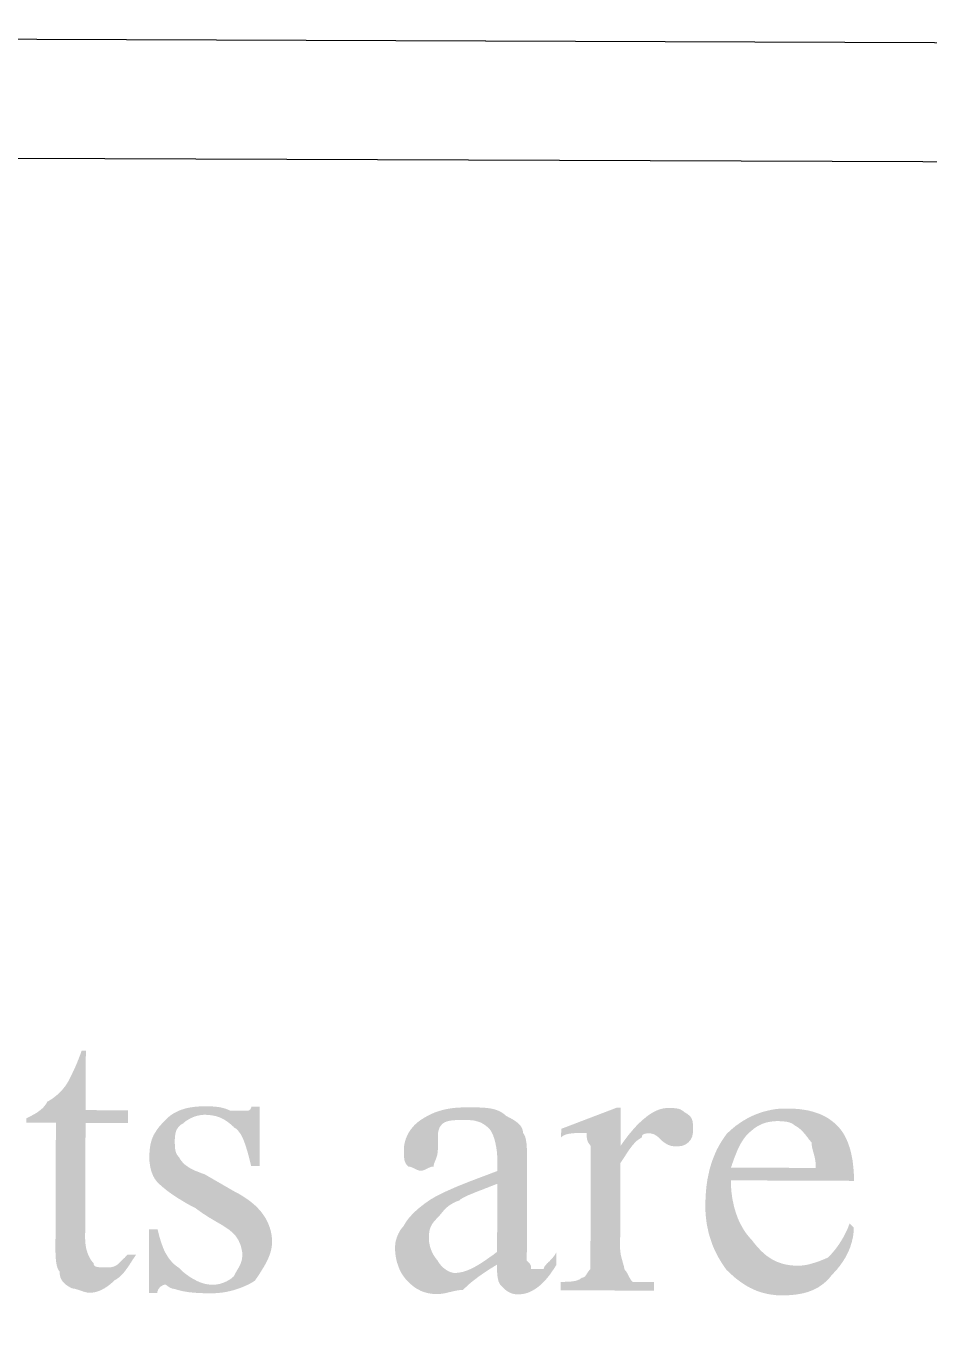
# Model space of a CAD drawing. Header units: millimetres. Extents: x -125 to 146, y -26 to 163.
# Drawn here: x 126.95 to 135.97, y 64.1 to 77.02 of the extents above; entities that cross this region are included whole.
import ezdxf
from ezdxf.xclip import XClip

# ---------------------------------------------------------------- set-up
doc = ezdxf.new("R2010")
doc.units = ezdxf.units.MM
doc.header["$MEASUREMENT"] = 0
doc.header["$XCLIPFRAME"] = 0
doc.layers.get('0').update_dxf_attribs({"color": 255, "linetype": 'CONTINUOUS'})

# ---------------------------------------------------------------- blocks, each defined once
blk = doc.blocks.new('MF12257_10')
at = {"color": 7, "linetype": 'Continuous', "lineweight": 25, "true_color": 0x000007}
blk.add_lwpolyline([(114.393, 53.755), (114.393, -5.961), (68.173, -5.961), (68.173, 53.755)], close=True, dxfattribs=at)
blk = doc.blocks.new('MF12274_11')
at = {"color": 7, "linetype": 'Continuous', "lineweight": 25, "true_color": 0x000007}
blk.add_lwpolyline([(113.205, 52.612), (113.205, -4.776), (69.318, -4.776), (69.318, 52.612)], close=True, dxfattribs=at)

msp = doc.modelspace()

# ---------------------------------------------------------------- hatches: boundary and pattern name
at = {"true_color": 0x000007}
for points in [[(127.55, 66.794), (127.548, 66.201), (127.971, 66.199), (127.971, 66.072), (127.547, 66.074), (127.543, 64.928), (127.543, 64.913), (127.544, 64.897), (127.545, 64.883), (127.546, 64.868), (127.548, 64.854), (127.55, 64.841), (127.552, 64.828), (127.555, 64.815), (127.558, 64.803), (127.562, 64.792), (127.565, 64.78), (127.569, 64.769), (127.573, 64.759), (127.577, 64.749), (127.582, 64.74), (127.586, 64.731), (127.591, 64.722), (127.596, 64.714), (127.601, 64.706), (127.606, 64.699), (127.611, 64.692), (127.616, 64.686), (127.622, 64.68), (127.627, 64.674), (127.627, 64.669), (127.628, 64.664), (127.629, 64.66), (127.63, 64.656), (127.632, 64.653), (127.635, 64.649), (127.637, 64.647), (127.641, 64.644), (127.645, 64.642), (127.649, 64.64), (127.653, 64.638), (127.658, 64.637), (127.664, 64.636), (127.67, 64.635), (127.676, 64.634), (127.683, 64.633), (127.69, 64.632), (127.698, 64.632), (127.706, 64.632), (127.715, 64.632), (127.724, 64.631), (127.733, 64.631), (127.743, 64.631), (127.754, 64.631), (127.759, 64.631), (127.764, 64.631), (127.77, 64.631), (127.775, 64.631), (127.78, 64.631), (127.785, 64.632), (127.791, 64.632), (127.796, 64.633), (127.801, 64.633), (127.807, 64.634), (127.812, 64.635), (127.817, 64.636), (127.822, 64.638), (127.828, 64.639), (127.833, 64.641), (127.838, 64.643), (127.844, 64.646), (127.849, 64.649), (127.854, 64.652), (127.86, 64.655), (127.865, 64.659), (127.87, 64.663), (127.875, 64.668), (127.881, 64.673), (127.881, 64.673), (127.882, 64.674), (127.883, 64.675), (127.884, 64.676), (127.886, 64.678), (127.888, 64.68), (127.891, 64.683), (127.893, 64.686), (127.896, 64.689), (127.9, 64.692), (127.903, 64.696), (127.907, 64.699), (127.911, 64.703), (127.916, 64.708), (127.92, 64.712), (127.925, 64.717), (127.93, 64.722), (127.935, 64.726), (127.94, 64.731), (127.945, 64.737), (127.95, 64.742), (127.955, 64.747), (127.96, 64.752), (127.966, 64.757), (128.05, 64.757), (128.04, 64.741), (128.03, 64.726), (128.02, 64.712), (128.011, 64.697), (128.002, 64.683), (127.993, 64.67), (127.985, 64.657), (127.976, 64.644), (127.968, 64.632), (127.96, 64.621), (127.952, 64.61), (127.944, 64.599), (127.936, 64.588), (127.928, 64.579), (127.92, 64.569), (127.912, 64.56), (127.903, 64.551), (127.895, 64.543), (127.886, 64.536), (127.877, 64.528), (127.868, 64.522), (127.858, 64.515), (127.848, 64.509), (127.838, 64.504), (127.827, 64.494), (127.817, 64.484), (127.806, 64.474), (127.795, 64.465), (127.785, 64.457), (127.774, 64.449), (127.764, 64.441), (127.753, 64.434), (127.742, 64.427), (127.732, 64.42), (127.721, 64.415), (127.71, 64.409), (127.7, 64.404), (127.689, 64.399), (127.679, 64.395), (127.668, 64.392), (127.657, 64.388), (127.647, 64.386), (127.636, 64.383), (127.626, 64.381), (127.615, 64.38), (127.605, 64.379), (127.594, 64.378), (127.583, 64.378), (127.578, 64.378), (127.572, 64.379), (127.566, 64.38), (127.559, 64.381), (127.552, 64.383), (127.545, 64.385), (127.538, 64.387), (127.53, 64.389), (127.522, 64.391), (127.515, 64.394), (127.507, 64.397), (127.499, 64.399), (127.491, 64.402), (127.483, 64.405), (127.475, 64.407), (127.467, 64.41), (127.46, 64.412), (127.453, 64.414), (127.445, 64.416), (127.438, 64.418), (127.432, 64.419), (127.426, 64.42), (127.42, 64.421), (127.414, 64.421), (127.404, 64.426), (127.394, 64.431), (127.384, 64.437), (127.375, 64.442), (127.367, 64.448), (127.359, 64.453), (127.351, 64.459), (127.344, 64.465), (127.337, 64.471), (127.331, 64.477), (127.325, 64.483), (127.319, 64.49), (127.314, 64.497), (127.31, 64.504), (127.305, 64.511), (127.302, 64.518), (127.298, 64.526), (127.296, 64.534), (127.293, 64.543), (127.291, 64.552), (127.29, 64.561), (127.289, 64.57), (127.288, 64.58), (127.288, 64.591), (127.283, 64.596), (127.278, 64.603), (127.274, 64.61), (127.27, 64.618), (127.267, 64.627), (127.264, 64.637), (127.261, 64.647), (127.258, 64.658), (127.256, 64.67), (127.254, 64.682), (127.253, 64.694), (127.251, 64.707), (127.25, 64.721), (127.249, 64.734), (127.248, 64.749), (127.248, 64.763), (127.247, 64.778), (127.247, 64.793), (127.247, 64.808), (127.247, 64.824), (127.246, 64.84), (127.246, 64.855), (127.247, 64.871), (127.247, 64.887), (127.251, 66.075), (126.955, 66.076), (126.955, 66.118), (126.965, 66.124), (126.976, 66.129), (126.987, 66.134), (126.997, 66.14), (127.007, 66.145), (127.018, 66.151), (127.028, 66.156), (127.038, 66.162), (127.048, 66.168), (127.058, 66.174), (127.067, 66.18), (127.077, 66.187), (127.086, 66.194), (127.095, 66.2), (127.104, 66.208), (127.112, 66.215), (127.12, 66.223), (127.128, 66.231), (127.135, 66.239), (127.142, 66.248), (127.149, 66.257), (127.156, 66.267), (127.162, 66.277), (127.167, 66.287), (127.178, 66.292), (127.188, 66.298), (127.199, 66.305), (127.209, 66.311), (127.22, 66.318), (127.23, 66.326), (127.24, 66.334), (127.25, 66.342), (127.26, 66.35), (127.27, 66.359), (127.28, 66.367), (127.289, 66.377), (127.298, 66.386), (127.307, 66.395), (127.316, 66.405), (127.324, 66.415), (127.332, 66.425), (127.34, 66.435), (127.348, 66.445), (127.355, 66.456), (127.362, 66.466), (127.368, 66.477), (127.374, 66.487), (127.38, 66.498), (127.385, 66.508), (127.39, 66.519), (127.396, 66.53), (127.401, 66.54), (127.406, 66.551), (127.412, 66.562), (127.417, 66.573), (127.422, 66.584), (127.428, 66.595), (127.433, 66.607), (127.438, 66.618), (127.444, 66.63), (127.449, 66.642), (127.454, 66.654), (127.46, 66.667), (127.465, 66.679), (127.47, 66.693), (127.476, 66.706), (127.481, 66.72), (127.486, 66.734), (127.492, 66.748), (127.497, 66.763), (127.502, 66.778), (127.508, 66.794)], [(129.286, 66.237), (129.284, 65.644), (129.199, 65.644), (129.194, 65.666), (129.189, 65.687), (129.184, 65.708), (129.178, 65.729), (129.173, 65.749), (129.167, 65.77), (129.162, 65.79), (129.156, 65.809), (129.15, 65.828), (129.144, 65.847), (129.138, 65.865), (129.131, 65.883), (129.125, 65.9), (129.118, 65.916), (129.111, 65.931), (129.103, 65.946), (129.096, 65.96), (129.087, 65.972), (129.079, 65.984), (129.07, 65.995), (129.061, 66.004), (129.052, 66.013), (129.042, 66.02), (129.031, 66.026), (129.021, 66.037), (129.01, 66.046), (129, 66.056), (128.989, 66.065), (128.978, 66.074), (128.967, 66.082), (128.957, 66.09), (128.945, 66.097), (128.934, 66.104), (128.923, 66.11), (128.911, 66.116), (128.9, 66.122), (128.888, 66.127), (128.875, 66.132), (128.863, 66.136), (128.85, 66.14), (128.837, 66.143), (128.824, 66.146), (128.81, 66.148), (128.796, 66.15), (128.781, 66.152), (128.766, 66.153), (128.751, 66.154), (128.736, 66.154), (128.725, 66.154), (128.714, 66.153), (128.704, 66.152), (128.693, 66.151), (128.683, 66.149), (128.673, 66.147), (128.663, 66.145), (128.652, 66.142), (128.643, 66.139), (128.633, 66.136), (128.623, 66.132), (128.614, 66.128), (128.605, 66.124), (128.596, 66.12), (128.587, 66.115), (128.579, 66.111), (128.571, 66.106), (128.563, 66.101), (128.555, 66.096), (128.548, 66.091), (128.541, 66.086), (128.535, 66.081), (128.529, 66.076), (128.524, 66.07), (128.513, 66.065), (128.504, 66.059), (128.496, 66.053), (128.488, 66.046), (128.481, 66.039), (128.475, 66.032), (128.469, 66.025), (128.464, 66.017), (128.459, 66.01), (128.455, 66.002), (128.452, 65.994), (128.449, 65.986), (128.447, 65.978), (128.445, 65.97), (128.443, 65.962), (128.442, 65.955), (128.441, 65.947), (128.44, 65.94), (128.439, 65.933), (128.439, 65.926), (128.439, 65.919), (128.438, 65.913), (128.438, 65.907), (128.438, 65.901), (128.438, 65.891), (128.438, 65.881), (128.438, 65.871), (128.438, 65.862), (128.439, 65.854), (128.439, 65.845), (128.439, 65.837), (128.44, 65.829), (128.44, 65.822), (128.441, 65.814), (128.442, 65.807), (128.443, 65.801), (128.445, 65.794), (128.446, 65.788), (128.448, 65.782), (128.45, 65.776), (128.453, 65.77), (128.456, 65.764), (128.459, 65.759), (128.462, 65.753), (128.466, 65.748), (128.47, 65.742), (128.475, 65.737), (128.48, 65.732), (128.485, 65.721), (128.491, 65.711), (128.498, 65.702), (128.505, 65.693), (128.512, 65.684), (128.52, 65.675), (128.528, 65.667), (128.536, 65.659), (128.545, 65.652), (128.555, 65.645), (128.565, 65.638), (128.575, 65.631), (128.586, 65.624), (128.597, 65.618), (128.609, 65.612), (128.621, 65.606), (128.633, 65.6), (128.646, 65.594), (128.66, 65.589), (128.674, 65.583), (128.688, 65.578), (128.703, 65.572), (128.718, 65.567), (128.733, 65.562), (129.029, 65.391), (129.06, 65.375), (129.09, 65.358), (129.118, 65.341), (129.145, 65.323), (129.171, 65.305), (129.195, 65.287), (129.218, 65.268), (129.24, 65.249), (129.261, 65.229), (129.28, 65.208), (129.298, 65.188), (129.314, 65.166), (129.329, 65.145), (129.343, 65.123), (129.355, 65.1), (129.367, 65.077), (129.376, 65.054), (129.385, 65.03), (129.392, 65.006), (129.398, 64.982), (129.403, 64.957), (129.406, 64.931), (129.408, 64.905), (129.408, 64.879), (129.408, 64.863), (129.406, 64.847), (129.404, 64.831), (129.401, 64.816), (129.398, 64.8), (129.393, 64.784), (129.388, 64.768), (129.383, 64.752), (129.376, 64.736), (129.37, 64.72), (129.362, 64.705), (129.355, 64.689), (129.346, 64.673), (129.338, 64.657), (129.329, 64.641), (129.319, 64.625), (129.31, 64.61), (129.3, 64.594), (129.29, 64.578), (129.28, 64.562), (129.269, 64.546), (129.259, 64.53), (129.248, 64.515), (129.237, 64.499), (129.221, 64.488), (129.205, 64.479), (129.188, 64.469), (129.171, 64.46), (129.153, 64.452), (129.135, 64.444), (129.117, 64.436), (129.099, 64.429), (129.081, 64.422), (129.062, 64.416), (129.044, 64.41), (129.025, 64.404), (129.007, 64.399), (128.988, 64.395), (128.97, 64.391), (128.952, 64.387), (128.934, 64.384), (128.916, 64.381), (128.898, 64.378), (128.88, 64.377), (128.863, 64.375), (128.846, 64.374), (128.83, 64.373), (128.814, 64.373), (128.798, 64.373), (128.782, 64.373), (128.766, 64.374), (128.75, 64.374), (128.734, 64.374), (128.718, 64.374), (128.703, 64.375), (128.687, 64.375), (128.671, 64.376), (128.655, 64.377), (128.639, 64.378), (128.623, 64.379), (128.607, 64.381), (128.591, 64.382), (128.576, 64.384), (128.56, 64.387), (128.544, 64.389), (128.528, 64.392), (128.512, 64.395), (128.496, 64.399), (128.48, 64.403), (128.465, 64.407), (128.449, 64.412), (128.433, 64.417), (128.428, 64.417), (128.422, 64.418), (128.417, 64.419), (128.412, 64.42), (128.407, 64.422), (128.402, 64.424), (128.397, 64.426), (128.392, 64.428), (128.387, 64.431), (128.383, 64.433), (128.379, 64.436), (128.375, 64.438), (128.371, 64.441), (128.367, 64.444), (128.364, 64.446), (128.361, 64.449), (128.358, 64.451), (128.356, 64.453), (128.353, 64.455), (128.352, 64.457), (128.35, 64.458), (128.349, 64.459), (128.349, 64.459), (128.348, 64.46), (128.343, 64.459), (128.338, 64.459), (128.333, 64.458), (128.327, 64.456), (128.322, 64.455), (128.317, 64.452), (128.312, 64.45), (128.308, 64.447), (128.303, 64.444), (128.298, 64.441), (128.294, 64.437), (128.29, 64.433), (128.286, 64.429), (128.283, 64.425), (128.279, 64.421), (128.276, 64.416), (128.273, 64.411), (128.271, 64.406), (128.269, 64.401), (128.267, 64.396), (128.265, 64.391), (128.264, 64.386), (128.264, 64.381), (128.263, 64.375), (128.179, 64.376), (128.181, 65.011), (128.266, 65.01), (128.271, 64.989), (128.276, 64.969), (128.281, 64.949), (128.287, 64.929), (128.293, 64.91), (128.298, 64.891), (128.304, 64.873), (128.311, 64.855), (128.317, 64.837), (128.324, 64.82), (128.331, 64.804), (128.339, 64.788), (128.347, 64.772), (128.356, 64.757), (128.365, 64.742), (128.374, 64.728), (128.385, 64.714), (128.396, 64.7), (128.407, 64.687), (128.419, 64.675), (128.432, 64.662), (128.446, 64.651), (128.461, 64.639), (128.476, 64.629), (128.487, 64.618), (128.498, 64.607), (128.509, 64.597), (128.521, 64.586), (128.534, 64.576), (128.546, 64.566), (128.56, 64.556), (128.573, 64.547), (128.586, 64.537), (128.6, 64.528), (128.615, 64.52), (128.629, 64.512), (128.644, 64.504), (128.658, 64.496), (128.673, 64.49), (128.689, 64.483), (128.704, 64.478), (128.719, 64.473), (128.735, 64.468), (128.751, 64.465), (128.766, 64.462), (128.782, 64.46), (128.798, 64.458), (128.814, 64.458), (128.825, 64.458), (128.835, 64.459), (128.846, 64.46), (128.856, 64.461), (128.867, 64.463), (128.877, 64.465), (128.887, 64.467), (128.897, 64.47), (128.907, 64.473), (128.917, 64.477), (128.926, 64.48), (128.936, 64.484), (128.945, 64.488), (128.954, 64.492), (128.963, 64.497), (128.971, 64.501), (128.979, 64.506), (128.987, 64.511), (128.994, 64.516), (129.001, 64.521), (129.008, 64.526), (129.014, 64.531), (129.02, 64.537), (129.026, 64.542), (129.031, 64.552), (129.037, 64.562), (129.042, 64.572), (129.047, 64.581), (129.052, 64.59), (129.057, 64.599), (129.062, 64.607), (129.067, 64.615), (129.072, 64.624), (129.076, 64.632), (129.08, 64.64), (129.085, 64.647), (129.088, 64.655), (129.092, 64.663), (129.095, 64.671), (129.099, 64.68), (129.101, 64.688), (129.104, 64.696), (129.106, 64.705), (129.108, 64.714), (129.109, 64.723), (129.11, 64.733), (129.111, 64.743), (129.111, 64.753), (129.111, 64.764), (129.111, 64.774), (129.11, 64.785), (129.108, 64.795), (129.106, 64.806), (129.104, 64.816), (129.102, 64.826), (129.099, 64.836), (129.096, 64.846), (129.093, 64.856), (129.089, 64.866), (129.085, 64.875), (129.081, 64.884), (129.077, 64.893), (129.073, 64.902), (129.068, 64.91), (129.063, 64.918), (129.058, 64.926), (129.053, 64.933), (129.048, 64.941), (129.043, 64.947), (129.038, 64.954), (129.033, 64.96), (129.028, 64.965), (129.017, 64.976), (129.006, 64.986), (128.994, 64.995), (128.982, 65.005), (128.969, 65.014), (128.956, 65.023), (128.943, 65.032), (128.929, 65.041), (128.915, 65.05), (128.9, 65.059), (128.885, 65.068), (128.869, 65.077), (128.853, 65.086), (128.837, 65.096), (128.82, 65.106), (128.802, 65.117), (128.784, 65.127), (128.766, 65.139), (128.748, 65.151), (128.728, 65.163), (128.709, 65.176), (128.689, 65.19), (128.668, 65.205), (128.647, 65.221), (128.627, 65.232), (128.606, 65.242), (128.586, 65.253), (128.566, 65.264), (128.547, 65.275), (128.529, 65.286), (128.51, 65.297), (128.493, 65.308), (128.475, 65.318), (128.458, 65.329), (128.442, 65.34), (128.426, 65.351), (128.41, 65.361), (128.395, 65.372), (128.38, 65.383), (128.366, 65.393), (128.352, 65.404), (128.339, 65.415), (128.326, 65.425), (128.313, 65.436), (128.301, 65.447), (128.289, 65.457), (128.278, 65.468), (128.267, 65.479), (128.262, 65.484), (128.257, 65.49), (128.252, 65.497), (128.247, 65.503), (128.241, 65.511), (128.236, 65.518), (128.232, 65.527), (128.227, 65.535), (128.222, 65.544), (128.218, 65.554), (128.214, 65.564), (128.21, 65.574), (128.206, 65.585), (128.202, 65.596), (128.199, 65.608), (128.196, 65.62), (128.193, 65.633), (128.191, 65.646), (128.189, 65.659), (128.187, 65.673), (128.185, 65.687), (128.184, 65.702), (128.184, 65.717), (128.184, 65.733), (128.184, 65.754), (128.185, 65.774), (128.186, 65.793), (128.188, 65.811), (128.19, 65.829), (128.193, 65.846), (128.196, 65.863), (128.2, 65.879), (128.204, 65.894), (128.209, 65.91), (128.215, 65.925), (128.221, 65.939), (128.228, 65.954), (128.236, 65.968), (128.245, 65.982), (128.254, 65.996), (128.263, 66.01), (128.274, 66.024), (128.285, 66.039), (128.298, 66.053), (128.311, 66.068), (128.324, 66.082), (128.339, 66.098), (128.354, 66.113), (128.365, 66.124), (128.377, 66.133), (128.388, 66.143), (128.4, 66.152), (128.413, 66.16), (128.426, 66.169), (128.44, 66.176), (128.453, 66.183), (128.468, 66.19), (128.483, 66.197), (128.498, 66.203), (128.514, 66.208), (128.53, 66.213), (128.546, 66.218), (128.563, 66.222), (128.581, 66.225), (128.598, 66.229), (128.617, 66.231), (128.636, 66.234), (128.655, 66.236), (128.674, 66.237), (128.694, 66.238), (128.715, 66.239), (128.736, 66.239), (128.746, 66.239), (128.757, 66.239), (128.768, 66.239), (128.778, 66.239), (128.789, 66.238), (128.799, 66.238), (128.81, 66.238), (128.821, 66.237), (128.831, 66.236), (128.842, 66.235), (128.852, 66.234), (128.863, 66.233), (128.873, 66.232), (128.884, 66.23), (128.895, 66.228), (128.905, 66.226), (128.916, 66.223), (128.926, 66.22), (128.937, 66.217), (128.947, 66.214), (128.958, 66.21), (128.969, 66.205), (128.979, 66.201), (128.99, 66.196), (129, 66.196), (129.01, 66.196), (129.02, 66.196), (129.029, 66.195), (129.037, 66.195), (129.045, 66.195), (129.053, 66.195), (129.06, 66.195), (129.067, 66.195), (129.074, 66.195), (129.079, 66.195), (129.085, 66.195), (129.09, 66.195), (129.095, 66.195), (129.099, 66.195), (129.103, 66.195), (129.106, 66.195), (129.109, 66.195), (129.111, 66.195), (129.113, 66.195), (129.115, 66.195), (129.116, 66.195), (129.117, 66.195), (129.117, 66.195), (129.122, 66.195), (129.126, 66.195), (129.131, 66.195), (129.135, 66.195), (129.138, 66.195), (129.141, 66.195), (129.144, 66.195), (129.147, 66.195), (129.149, 66.195), (129.151, 66.195), (129.152, 66.195), (129.154, 66.195), (129.155, 66.195), (129.156, 66.195), (129.157, 66.195), (129.158, 66.195), (129.158, 66.195), (129.158, 66.195), (129.159, 66.195), (129.159, 66.195), (129.159, 66.195), (129.159, 66.195), (129.159, 66.195), (129.159, 66.195), (129.164, 66.195), (129.169, 66.196), (129.173, 66.197), (129.177, 66.198), (129.18, 66.2), (129.184, 66.202), (129.186, 66.204), (129.189, 66.206), (129.191, 66.208), (129.193, 66.211), (129.195, 66.213), (129.196, 66.216), (129.197, 66.219), (129.198, 66.221), (129.199, 66.224), (129.2, 66.226), (129.2, 66.228), (129.201, 66.231), (129.201, 66.232), (129.201, 66.234), (129.201, 66.235), (129.202, 66.236), (129.202, 66.237), (129.202, 66.237)], [(132.887, 66.224), (132.886, 65.843), (132.907, 65.874), (132.928, 65.903), (132.95, 65.932), (132.971, 65.959), (132.992, 65.984), (133.013, 66.009), (133.034, 66.032), (133.054, 66.054), (133.075, 66.074), (133.095, 66.093), (133.116, 66.111), (133.136, 66.127), (133.155, 66.143), (133.175, 66.156), (133.194, 66.169), (133.213, 66.18), (133.232, 66.19), (133.25, 66.198), (133.268, 66.206), (133.286, 66.211), (133.303, 66.216), (133.32, 66.219), (133.337, 66.221), (133.353, 66.222), (133.364, 66.222), (133.374, 66.222), (133.384, 66.222), (133.393, 66.221), (133.402, 66.221), (133.411, 66.221), (133.419, 66.221), (133.427, 66.22), (133.434, 66.219), (133.442, 66.218), (133.449, 66.217), (133.456, 66.216), (133.462, 66.215), (133.469, 66.213), (133.475, 66.211), (133.481, 66.209), (133.487, 66.206), (133.492, 66.203), (133.498, 66.2), (133.503, 66.197), (133.509, 66.193), (133.514, 66.189), (133.519, 66.184), (133.525, 66.179), (133.535, 66.174), (133.544, 66.168), (133.553, 66.163), (133.56, 66.157), (133.567, 66.152), (133.573, 66.146), (133.579, 66.141), (133.584, 66.135), (133.588, 66.129), (133.592, 66.123), (133.596, 66.116), (133.598, 66.11), (133.601, 66.103), (133.603, 66.096), (133.605, 66.089), (133.606, 66.081), (133.607, 66.074), (133.608, 66.065), (133.608, 66.057), (133.608, 66.048), (133.609, 66.039), (133.609, 66.03), (133.609, 66.02), (133.609, 66.009), (133.609, 66.004), (133.609, 65.999), (133.609, 65.993), (133.608, 65.988), (133.608, 65.983), (133.608, 65.977), (133.608, 65.972), (133.607, 65.967), (133.606, 65.962), (133.605, 65.956), (133.604, 65.951), (133.603, 65.946), (133.602, 65.94), (133.6, 65.935), (133.598, 65.93), (133.596, 65.925), (133.593, 65.919), (133.59, 65.914), (133.587, 65.909), (133.584, 65.903), (133.58, 65.898), (133.576, 65.893), (133.571, 65.888), (133.566, 65.882), (133.561, 65.877), (133.555, 65.873), (133.55, 65.868), (133.545, 65.865), (133.539, 65.861), (133.534, 65.858), (133.529, 65.855), (133.523, 65.853), (133.518, 65.851), (133.513, 65.849), (133.508, 65.847), (133.502, 65.846), (133.497, 65.844), (133.492, 65.843), (133.486, 65.843), (133.481, 65.842), (133.476, 65.841), (133.47, 65.841), (133.465, 65.841), (133.46, 65.841), (133.455, 65.841), (133.449, 65.84), (133.444, 65.84), (133.439, 65.84), (133.433, 65.841), (133.428, 65.841), (133.423, 65.841), (133.417, 65.841), (133.412, 65.841), (133.406, 65.842), (133.4, 65.843), (133.394, 65.844), (133.388, 65.845), (133.382, 65.847), (133.375, 65.849), (133.369, 65.851), (133.362, 65.854), (133.355, 65.858), (133.347, 65.861), (133.34, 65.866), (133.332, 65.871), (133.324, 65.877), (133.315, 65.883), (133.306, 65.89), (133.297, 65.898), (133.287, 65.906), (133.277, 65.916), (133.267, 65.926), (133.262, 65.931), (133.257, 65.936), (133.251, 65.94), (133.246, 65.944), (133.241, 65.947), (133.236, 65.95), (133.231, 65.953), (133.226, 65.956), (133.222, 65.958), (133.217, 65.96), (133.213, 65.962), (133.209, 65.963), (133.205, 65.964), (133.202, 65.965), (133.198, 65.966), (133.195, 65.967), (133.192, 65.967), (133.19, 65.968), (133.188, 65.968), (133.186, 65.968), (133.184, 65.968), (133.183, 65.968), (133.183, 65.968), (133.183, 65.968), (133.177, 65.968), (133.172, 65.968), (133.167, 65.968), (133.162, 65.968), (133.156, 65.968), (133.151, 65.968), (133.147, 65.968), (133.142, 65.967), (133.137, 65.966), (133.133, 65.966), (133.128, 65.965), (133.124, 65.963), (133.12, 65.962), (133.117, 65.96), (133.113, 65.958), (133.11, 65.956), (133.108, 65.954), (133.105, 65.951), (133.103, 65.948), (133.101, 65.944), (133.1, 65.94), (133.099, 65.936), (133.098, 65.931), (133.098, 65.926), (133.087, 65.921), (133.077, 65.915), (133.068, 65.909), (133.058, 65.902), (133.049, 65.895), (133.041, 65.887), (133.032, 65.879), (133.024, 65.87), (133.016, 65.861), (133.008, 65.852), (133, 65.842), (132.992, 65.832), (132.984, 65.821), (132.976, 65.81), (132.967, 65.798), (132.959, 65.786), (132.951, 65.773), (132.942, 65.76), (132.934, 65.747), (132.925, 65.733), (132.915, 65.719), (132.906, 65.704), (132.896, 65.689), (132.885, 65.673), (132.882, 64.824), (132.882, 64.813), (132.883, 64.803), (132.884, 64.792), (132.885, 64.782), (132.887, 64.771), (132.888, 64.761), (132.89, 64.751), (132.893, 64.741), (132.895, 64.731), (132.898, 64.721), (132.9, 64.711), (132.903, 64.702), (132.905, 64.693), (132.908, 64.684), (132.91, 64.675), (132.913, 64.667), (132.915, 64.659), (132.917, 64.651), (132.919, 64.644), (132.921, 64.637), (132.922, 64.63), (132.923, 64.624), (132.923, 64.618), (132.924, 64.612), (132.929, 64.607), (132.933, 64.601), (132.938, 64.596), (132.942, 64.591), (132.945, 64.586), (132.949, 64.58), (132.952, 64.575), (132.955, 64.57), (132.958, 64.564), (132.96, 64.559), (132.963, 64.554), (132.966, 64.548), (132.968, 64.543), (132.971, 64.538), (132.974, 64.533), (132.977, 64.527), (132.98, 64.522), (132.983, 64.517), (132.986, 64.511), (132.99, 64.506), (132.994, 64.501), (132.998, 64.495), (133.003, 64.49), (133.008, 64.485), (133.013, 64.485), (133.019, 64.485), (133.026, 64.485), (133.032, 64.485), (133.039, 64.485), (133.047, 64.485), (133.055, 64.485), (133.063, 64.485), (133.071, 64.485), (133.08, 64.484), (133.089, 64.484), (133.098, 64.484), (133.107, 64.484), (133.117, 64.484), (133.126, 64.484), (133.136, 64.484), (133.146, 64.484), (133.157, 64.484), (133.167, 64.484), (133.177, 64.484), (133.188, 64.484), (133.198, 64.484), (133.209, 64.484), (133.219, 64.484), (133.219, 64.399), (132.288, 64.403), (132.288, 64.487), (132.299, 64.487), (132.309, 64.487), (132.32, 64.487), (132.33, 64.487), (132.341, 64.488), (132.351, 64.488), (132.361, 64.488), (132.371, 64.489), (132.381, 64.489), (132.391, 64.49), (132.4, 64.491), (132.41, 64.492), (132.419, 64.494), (132.428, 64.495), (132.437, 64.497), (132.445, 64.499), (132.453, 64.502), (132.461, 64.505), (132.468, 64.508), (132.475, 64.511), (132.482, 64.515), (132.488, 64.519), (132.494, 64.524), (132.5, 64.529), (132.505, 64.529), (132.51, 64.53), (132.514, 64.531), (132.518, 64.532), (132.522, 64.534), (132.525, 64.536), (132.528, 64.539), (132.531, 64.541), (132.534, 64.544), (132.537, 64.548), (132.54, 64.551), (132.542, 64.555), (132.545, 64.559), (132.548, 64.564), (132.55, 64.568), (132.553, 64.573), (132.556, 64.577), (132.56, 64.582), (132.563, 64.587), (132.567, 64.592), (132.571, 64.598), (132.575, 64.603), (132.58, 64.608), (132.585, 64.613), (132.585, 64.619), (132.585, 64.624), (132.585, 64.629), (132.585, 64.635), (132.585, 64.64), (132.585, 64.646), (132.585, 64.651), (132.585, 64.657), (132.585, 64.663), (132.585, 64.669), (132.585, 64.676), (132.585, 64.682), (132.585, 64.689), (132.585, 64.696), (132.585, 64.703), (132.585, 64.711), (132.585, 64.718), (132.585, 64.726), (132.585, 64.735), (132.585, 64.744), (132.585, 64.753), (132.585, 64.762), (132.585, 64.772), (132.586, 64.783), (132.588, 65.505), (132.588, 65.531), (132.588, 65.556), (132.588, 65.58), (132.589, 65.604), (132.589, 65.626), (132.589, 65.647), (132.589, 65.668), (132.589, 65.687), (132.589, 65.705), (132.589, 65.722), (132.589, 65.739), (132.589, 65.754), (132.589, 65.768), (132.589, 65.781), (132.589, 65.792), (132.589, 65.803), (132.589, 65.812), (132.589, 65.82), (132.589, 65.827), (132.589, 65.833), (132.589, 65.838), (132.589, 65.841), (132.589, 65.843), (132.589, 65.844), (132.584, 65.849), (132.58, 65.854), (132.576, 65.86), (132.572, 65.865), (132.568, 65.87), (132.565, 65.875), (132.562, 65.881), (132.56, 65.886), (132.558, 65.891), (132.556, 65.897), (132.554, 65.902), (132.553, 65.907), (132.551, 65.913), (132.55, 65.918), (132.55, 65.923), (132.549, 65.928), (132.548, 65.934), (132.548, 65.939), (132.548, 65.944), (132.548, 65.95), (132.548, 65.955), (132.548, 65.96), (132.548, 65.965), (132.548, 65.971), (132.542, 65.971), (132.537, 65.971), (132.532, 65.971), (132.527, 65.971), (132.522, 65.971), (132.516, 65.971), (132.512, 65.971), (132.507, 65.971), (132.502, 65.971), (132.498, 65.971), (132.493, 65.971), (132.489, 65.971), (132.486, 65.971), (132.482, 65.971), (132.479, 65.971), (132.475, 65.971), (132.473, 65.971), (132.47, 65.971), (132.468, 65.971), (132.466, 65.971), (132.465, 65.971), (132.464, 65.971), (132.463, 65.971), (132.463, 65.971), (132.457, 65.971), (132.451, 65.971), (132.445, 65.971), (132.439, 65.971), (132.432, 65.971), (132.425, 65.971), (132.417, 65.97), (132.41, 65.97), (132.402, 65.969), (132.394, 65.968), (132.386, 65.967), (132.378, 65.966), (132.37, 65.965), (132.362, 65.963), (132.355, 65.961), (132.347, 65.959), (132.339, 65.957), (132.332, 65.954), (132.325, 65.951), (132.318, 65.947), (132.311, 65.943), (132.305, 65.939), (132.299, 65.934), (132.293, 65.929), (132.294, 66.014), (132.845, 66.224)]]:
    msp.add_hatch(color=7, dxfattribs=at).paths.add_polyline_path(points)
h = msp.add_hatch(color=7, dxfattribs=at)
h.paths.add_polyline_path([(131.654, 64.659), (131.628, 64.644), (131.603, 64.628), (131.58, 64.614), (131.558, 64.599), (131.537, 64.586), (131.517, 64.572), (131.498, 64.559), (131.481, 64.547), (131.464, 64.535), (131.449, 64.523), (131.434, 64.512), (131.42, 64.501), (131.407, 64.491), (131.395, 64.481), (131.384, 64.472), (131.374, 64.463), (131.364, 64.454), (131.355, 64.446), (131.347, 64.438), (131.339, 64.431), (131.332, 64.424), (131.326, 64.418), (131.32, 64.412), (131.314, 64.406), (131.304, 64.406), (131.293, 64.406), (131.282, 64.405), (131.272, 64.403), (131.261, 64.402), (131.25, 64.4), (131.239, 64.398), (131.229, 64.396), (131.218, 64.393), (131.207, 64.391), (131.196, 64.388), (131.186, 64.386), (131.175, 64.383), (131.164, 64.381), (131.153, 64.378), (131.143, 64.376), (131.132, 64.373), (131.121, 64.371), (131.111, 64.37), (131.1, 64.368), (131.089, 64.367), (131.079, 64.366), (131.068, 64.365), (131.057, 64.365), (131.042, 64.365), (131.026, 64.366), (131.012, 64.367), (130.997, 64.369), (130.983, 64.371), (130.969, 64.373), (130.956, 64.376), (130.943, 64.38), (130.93, 64.383), (130.918, 64.388), (130.905, 64.392), (130.893, 64.397), (130.882, 64.403), (130.87, 64.409), (130.859, 64.415), (130.847, 64.422), (130.836, 64.43), (130.825, 64.437), (130.815, 64.445), (130.804, 64.454), (130.793, 64.463), (130.783, 64.473), (130.772, 64.483), (130.761, 64.493), (130.751, 64.504), (130.741, 64.515), (130.732, 64.527), (130.723, 64.539), (130.714, 64.551), (130.706, 64.564), (130.698, 64.577), (130.691, 64.591), (130.684, 64.604), (130.678, 64.618), (130.672, 64.632), (130.667, 64.647), (130.662, 64.662), (130.657, 64.676), (130.653, 64.691), (130.649, 64.707), (130.646, 64.722), (130.643, 64.738), (130.641, 64.753), (130.639, 64.769), (130.638, 64.785), (130.636, 64.8), (130.636, 64.816), (130.636, 64.832), (130.636, 64.843), (130.637, 64.853), (130.638, 64.864), (130.639, 64.874), (130.641, 64.885), (130.643, 64.895), (130.646, 64.905), (130.649, 64.915), (130.652, 64.925), (130.655, 64.935), (130.659, 64.944), (130.663, 64.954), (130.667, 64.963), (130.671, 64.972), (130.676, 64.98), (130.68, 64.989), (130.685, 64.997), (130.69, 65.005), (130.695, 65.012), (130.7, 65.019), (130.705, 65.026), (130.711, 65.032), (130.716, 65.038), (130.721, 65.044), (130.727, 65.054), (130.733, 65.065), (130.739, 65.075), (130.746, 65.086), (130.753, 65.096), (130.761, 65.107), (130.769, 65.118), (130.778, 65.128), (130.787, 65.139), (130.797, 65.149), (130.806, 65.16), (130.817, 65.171), (130.828, 65.181), (130.839, 65.192), (130.851, 65.202), (130.863, 65.213), (130.875, 65.224), (130.889, 65.235), (130.902, 65.245), (130.916, 65.256), (130.93, 65.267), (130.945, 65.278), (130.96, 65.288), (130.976, 65.299), (130.992, 65.31), (131.01, 65.32), (131.028, 65.331), (131.047, 65.342), (131.067, 65.352), (131.089, 65.363), (131.111, 65.374), (131.134, 65.385), (131.158, 65.396), (131.183, 65.407), (131.21, 65.419), (131.237, 65.431), (131.266, 65.443), (131.295, 65.455), (131.326, 65.467), (131.358, 65.48), (131.391, 65.493), (131.426, 65.506), (131.461, 65.52), (131.498, 65.533), (131.536, 65.548), (131.575, 65.562), (131.615, 65.578), (131.657, 65.593), (131.657, 65.678), (131.657, 65.699), (131.657, 65.719), (131.656, 65.739), (131.654, 65.759), (131.653, 65.778), (131.651, 65.796), (131.648, 65.814), (131.646, 65.831), (131.642, 65.848), (131.639, 65.864), (131.636, 65.88), (131.632, 65.895), (131.628, 65.909), (131.624, 65.923), (131.619, 65.935), (131.615, 65.948), (131.61, 65.959), (131.605, 65.97), (131.6, 65.98), (131.595, 65.989), (131.59, 65.997), (131.585, 66.004), (131.579, 66.011), (131.574, 66.017), (131.564, 66.027), (131.553, 66.036), (131.542, 66.045), (131.532, 66.053), (131.521, 66.06), (131.511, 66.066), (131.5, 66.072), (131.49, 66.077), (131.479, 66.081), (131.468, 66.085), (131.458, 66.088), (131.447, 66.091), (131.437, 66.094), (131.426, 66.096), (131.416, 66.098), (131.405, 66.099), (131.394, 66.1), (131.384, 66.101), (131.373, 66.101), (131.363, 66.102), (131.352, 66.102), (131.342, 66.102), (131.331, 66.102), (131.32, 66.102), (131.31, 66.102), (131.299, 66.102), (131.289, 66.102), (131.278, 66.102), (131.268, 66.102), (131.257, 66.102), (131.247, 66.102), (131.237, 66.101), (131.227, 66.1), (131.217, 66.1), (131.207, 66.099), (131.197, 66.097), (131.188, 66.096), (131.179, 66.094), (131.17, 66.093), (131.162, 66.09), (131.153, 66.088), (131.145, 66.085), (131.138, 66.082), (131.131, 66.079), (131.124, 66.075), (131.117, 66.07), (131.111, 66.066), (131.106, 66.061), (131.101, 66.056), (131.096, 66.05), (131.092, 66.045), (131.088, 66.039), (131.084, 66.034), (131.081, 66.028), (131.078, 66.023), (131.076, 66.017), (131.074, 66.011), (131.072, 66.005), (131.07, 65.999), (131.069, 65.992), (131.067, 65.985), (131.066, 65.978), (131.065, 65.971), (131.065, 65.964), (131.064, 65.956), (131.064, 65.948), (131.064, 65.939), (131.063, 65.931), (131.063, 65.921), (131.063, 65.912), (131.063, 65.902), (131.063, 65.892), (131.063, 65.807), (131.062, 65.797), (131.062, 65.787), (131.061, 65.777), (131.059, 65.768), (131.058, 65.759), (131.056, 65.751), (131.054, 65.743), (131.051, 65.735), (131.049, 65.727), (131.046, 65.72), (131.044, 65.713), (131.041, 65.706), (131.038, 65.7), (131.036, 65.694), (131.033, 65.688), (131.031, 65.682), (131.029, 65.676), (131.026, 65.67), (131.025, 65.665), (131.023, 65.659), (131.022, 65.654), (131.021, 65.648), (131.02, 65.643), (131.02, 65.638), (131.014, 65.638), (131.009, 65.637), (131.004, 65.636), (130.999, 65.635), (130.993, 65.633), (130.988, 65.631), (130.983, 65.629), (130.977, 65.627), (130.972, 65.625), (130.967, 65.622), (130.961, 65.619), (130.956, 65.617), (130.951, 65.614), (130.946, 65.612), (130.94, 65.609), (130.935, 65.607), (130.93, 65.604), (130.924, 65.602), (130.919, 65.601), (130.914, 65.599), (130.908, 65.598), (130.903, 65.597), (130.898, 65.596), (130.893, 65.596), (130.887, 65.596), (130.882, 65.597), (130.877, 65.598), (130.871, 65.599), (130.866, 65.601), (130.861, 65.603), (130.856, 65.605), (130.85, 65.607), (130.845, 65.609), (130.84, 65.612), (130.834, 65.615), (130.829, 65.617), (130.824, 65.62), (130.819, 65.623), (130.813, 65.625), (130.808, 65.628), (130.803, 65.63), (130.797, 65.632), (130.792, 65.634), (130.787, 65.635), (130.782, 65.637), (130.776, 65.638), (130.771, 65.638), (130.766, 65.639), (130.761, 65.644), (130.756, 65.649), (130.752, 65.655), (130.748, 65.66), (130.744, 65.666), (130.741, 65.671), (130.739, 65.677), (130.736, 65.683), (130.734, 65.689), (130.732, 65.695), (130.73, 65.701), (130.729, 65.708), (130.728, 65.714), (130.727, 65.721), (130.726, 65.729), (130.725, 65.736), (130.725, 65.744), (130.724, 65.752), (130.724, 65.76), (130.724, 65.769), (130.724, 65.778), (130.724, 65.788), (130.724, 65.798), (130.724, 65.808), (130.724, 65.819), (130.725, 65.83), (130.726, 65.842), (130.728, 65.854), (130.73, 65.866), (130.733, 65.878), (130.736, 65.891), (130.74, 65.904), (130.744, 65.917), (130.75, 65.93), (130.755, 65.943), (130.762, 65.956), (130.769, 65.969), (130.776, 65.983), (130.785, 65.996), (130.794, 66.009), (130.804, 66.021), (130.814, 66.034), (130.825, 66.046), (130.838, 66.059), (130.851, 66.07), (130.864, 66.082), (130.879, 66.093), (130.894, 66.104), (130.91, 66.114), (130.926, 66.124), (130.942, 66.133), (130.958, 66.142), (130.975, 66.151), (130.991, 66.159), (131.008, 66.167), (131.025, 66.174), (131.042, 66.181), (131.06, 66.187), (131.078, 66.193), (131.096, 66.198), (131.115, 66.203), (131.134, 66.208), (131.154, 66.212), (131.175, 66.216), (131.196, 66.219), (131.217, 66.222), (131.24, 66.224), (131.263, 66.226), (131.287, 66.227), (131.311, 66.228), (131.337, 66.229), (131.363, 66.229), (131.384, 66.229), (131.405, 66.229), (131.425, 66.229), (131.444, 66.228), (131.464, 66.228), (131.482, 66.227), (131.501, 66.227), (131.518, 66.225), (131.536, 66.224), (131.553, 66.222), (131.569, 66.22), (131.585, 66.218), (131.601, 66.215), (131.616, 66.211), (131.631, 66.208), (131.645, 66.203), (131.659, 66.198), (131.673, 66.192), (131.686, 66.186), (131.698, 66.179), (131.71, 66.171), (131.722, 66.163), (131.733, 66.153), (131.744, 66.143), (131.754, 66.138), (131.765, 66.132), (131.775, 66.127), (131.786, 66.122), (131.796, 66.116), (131.806, 66.11), (131.816, 66.105), (131.825, 66.099), (131.834, 66.093), (131.843, 66.087), (131.852, 66.08), (131.86, 66.074), (131.868, 66.067), (131.875, 66.06), (131.882, 66.053), (131.888, 66.045), (131.893, 66.038), (131.898, 66.029), (131.902, 66.021), (131.906, 66.012), (131.909, 66.003), (131.911, 65.993), (131.912, 65.984), (131.913, 65.973), (131.918, 65.967), (131.922, 65.961), (131.926, 65.953), (131.93, 65.945), (131.934, 65.936), (131.937, 65.926), (131.94, 65.915), (131.942, 65.904), (131.944, 65.892), (131.946, 65.879), (131.948, 65.866), (131.949, 65.851), (131.95, 65.836), (131.951, 65.821), (131.952, 65.805), (131.953, 65.788), (131.953, 65.771), (131.953, 65.753), (131.954, 65.734), (131.954, 65.715), (131.954, 65.696), (131.954, 65.676), (131.954, 65.655), (131.954, 65.634), (131.951, 65.039), (131.951, 65.018), (131.951, 64.998), (131.951, 64.978), (131.951, 64.958), (131.951, 64.939), (131.951, 64.921), (131.951, 64.903), (131.951, 64.885), (131.951, 64.869), (131.951, 64.852), (131.951, 64.837), (131.951, 64.822), (131.951, 64.808), (131.951, 64.794), (131.951, 64.781), (131.95, 64.769), (131.95, 64.758), (131.95, 64.747), (131.95, 64.737), (131.95, 64.728), (131.95, 64.72), (131.95, 64.713), (131.95, 64.706), (131.95, 64.7), (131.955, 64.695), (131.96, 64.691), (131.964, 64.686), (131.968, 64.682), (131.971, 64.679), (131.975, 64.675), (131.977, 64.672), (131.98, 64.669), (131.982, 64.666), (131.984, 64.663), (131.986, 64.661), (131.987, 64.658), (131.988, 64.655), (131.989, 64.653), (131.99, 64.65), (131.991, 64.647), (131.991, 64.644), (131.992, 64.641), (131.992, 64.637), (131.992, 64.634), (131.992, 64.63), (131.992, 64.625), (131.992, 64.621), (131.992, 64.616), (131.997, 64.616), (132.002, 64.615), (132.006, 64.615), (132.01, 64.615), (132.014, 64.615), (132.017, 64.615), (132.02, 64.615), (132.022, 64.615), (132.024, 64.615), (132.026, 64.615), (132.028, 64.615), (132.029, 64.615), (132.03, 64.615), (132.031, 64.615), (132.032, 64.615), (132.033, 64.615), (132.034, 64.615), (132.034, 64.615), (132.034, 64.615), (132.034, 64.615), (132.034, 64.615), (132.035, 64.615), (132.035, 64.615), (132.035, 64.615), (132.04, 64.615), (132.044, 64.615), (132.049, 64.615), (132.053, 64.615), (132.056, 64.615), (132.06, 64.615), (132.063, 64.615), (132.066, 64.615), (132.069, 64.615), (132.072, 64.615), (132.074, 64.615), (132.077, 64.615), (132.08, 64.615), (132.082, 64.615), (132.085, 64.615), (132.088, 64.615), (132.091, 64.615), (132.094, 64.615), (132.098, 64.615), (132.101, 64.615), (132.105, 64.615), (132.109, 64.615), (132.114, 64.615), (132.119, 64.615), (132.12, 64.62), (132.121, 64.626), (132.123, 64.631), (132.126, 64.636), (132.129, 64.642), (132.133, 64.647), (132.138, 64.653), (132.143, 64.659), (132.148, 64.665), (132.154, 64.671), (132.161, 64.677), (132.167, 64.684), (132.174, 64.69), (132.181, 64.697), (132.188, 64.705), (132.195, 64.712), (132.202, 64.72), (132.209, 64.728), (132.216, 64.736), (132.223, 64.745), (132.229, 64.754), (132.235, 64.764), (132.241, 64.774), (132.247, 64.784), (132.246, 64.657), (132.23, 64.631), (132.214, 64.607), (132.198, 64.584), (132.183, 64.562), (132.167, 64.541), (132.151, 64.522), (132.135, 64.503), (132.119, 64.486), (132.103, 64.471), (132.087, 64.456), (132.071, 64.442), (132.055, 64.43), (132.039, 64.419), (132.023, 64.409), (132.007, 64.399), (131.991, 64.391), (131.975, 64.384), (131.96, 64.378), (131.944, 64.373), (131.928, 64.369), (131.912, 64.366), (131.896, 64.364), (131.88, 64.362), (131.864, 64.362), (131.854, 64.362), (131.844, 64.363), (131.834, 64.364), (131.825, 64.365), (131.817, 64.367), (131.808, 64.369), (131.8, 64.372), (131.792, 64.375), (131.785, 64.378), (131.778, 64.381), (131.771, 64.385), (131.764, 64.389), (131.757, 64.393), (131.751, 64.397), (131.745, 64.402), (131.739, 64.406), (131.733, 64.411), (131.728, 64.416), (131.722, 64.421), (131.717, 64.426), (131.711, 64.431), (131.706, 64.437), (131.701, 64.442), (131.695, 64.447), (131.69, 64.453), (131.686, 64.459), (131.681, 64.465), (131.678, 64.472), (131.674, 64.479), (131.671, 64.486), (131.668, 64.494), (131.666, 64.502), (131.664, 64.511), (131.662, 64.519), (131.66, 64.528), (131.659, 64.537), (131.657, 64.547), (131.656, 64.556), (131.656, 64.566), (131.655, 64.576), (131.654, 64.586), (131.654, 64.596), (131.654, 64.607), (131.654, 64.617), (131.654, 64.627), (131.654, 64.638), (131.654, 64.649)])
h.paths.add_polyline_path([(131.654, 64.786), (131.657, 65.466), (131.631, 65.456), (131.605, 65.446), (131.581, 65.437), (131.558, 65.427), (131.535, 65.419), (131.514, 65.41), (131.493, 65.402), (131.473, 65.395), (131.454, 65.387), (131.436, 65.38), (131.419, 65.373), (131.402, 65.366), (131.387, 65.36), (131.372, 65.354), (131.359, 65.348), (131.346, 65.342), (131.334, 65.336), (131.323, 65.33), (131.313, 65.325), (131.303, 65.319), (131.295, 65.314), (131.287, 65.309), (131.281, 65.303), (131.275, 65.298), (131.259, 65.293), (131.244, 65.287), (131.23, 65.281), (131.217, 65.274), (131.205, 65.267), (131.193, 65.26), (131.182, 65.252), (131.171, 65.245), (131.161, 65.237), (131.152, 65.229), (131.143, 65.221), (131.135, 65.213), (131.127, 65.205), (131.12, 65.197), (131.113, 65.189), (131.106, 65.181), (131.1, 65.173), (131.093, 65.166), (131.087, 65.158), (131.082, 65.151), (131.076, 65.145), (131.071, 65.138), (131.065, 65.132), (131.06, 65.127), (131.05, 65.117), (131.041, 65.107), (131.032, 65.097), (131.024, 65.088), (131.017, 65.079), (131.011, 65.07), (131.005, 65.062), (131, 65.053), (130.996, 65.045), (130.992, 65.037), (130.989, 65.029), (130.986, 65.021), (130.983, 65.013), (130.981, 65.006), (130.979, 64.997), (130.978, 64.989), (130.977, 64.981), (130.976, 64.972), (130.976, 64.964), (130.975, 64.955), (130.975, 64.946), (130.975, 64.936), (130.975, 64.926), (130.975, 64.916), (130.975, 64.905), (130.975, 64.894), (130.976, 64.884), (130.978, 64.873), (130.98, 64.863), (130.982, 64.853), (130.984, 64.843), (130.987, 64.832), (130.99, 64.823), (130.993, 64.813), (130.997, 64.803), (131.001, 64.794), (131.005, 64.785), (131.009, 64.776), (131.013, 64.767), (131.018, 64.759), (131.023, 64.751), (131.028, 64.743), (131.033, 64.735), (131.038, 64.728), (131.043, 64.721), (131.048, 64.715), (131.053, 64.709), (131.059, 64.704), (131.064, 64.693), (131.07, 64.683), (131.076, 64.674), (131.083, 64.665), (131.09, 64.656), (131.097, 64.648), (131.105, 64.64), (131.112, 64.633), (131.12, 64.626), (131.128, 64.62), (131.136, 64.614), (131.144, 64.608), (131.152, 64.603), (131.16, 64.598), (131.168, 64.594), (131.176, 64.59), (131.184, 64.587), (131.191, 64.584), (131.199, 64.582), (131.206, 64.58), (131.212, 64.578), (131.219, 64.577), (131.225, 64.576), (131.23, 64.576), (131.246, 64.576), (131.262, 64.578), (131.278, 64.58), (131.294, 64.583), (131.31, 64.586), (131.326, 64.591), (131.342, 64.596), (131.359, 64.602), (131.375, 64.609), (131.392, 64.616), (131.409, 64.625), (131.426, 64.633), (131.443, 64.643), (131.461, 64.653), (131.479, 64.664), (131.497, 64.675), (131.515, 64.687), (131.534, 64.7), (131.553, 64.713), (131.573, 64.727), (131.592, 64.741), (131.613, 64.755), (131.633, 64.771)])
h = msp.add_hatch(color=7, dxfattribs=at)
h.paths.add_polyline_path([(133.988, 65.5), (133.988, 65.468), (133.989, 65.437), (133.991, 65.406), (133.994, 65.376), (133.998, 65.347), (134.002, 65.317), (134.008, 65.289), (134.014, 65.261), (134.02, 65.233), (134.028, 65.206), (134.036, 65.18), (134.045, 65.154), (134.054, 65.129), (134.064, 65.105), (134.075, 65.081), (134.087, 65.058), (134.099, 65.036), (134.111, 65.015), (134.124, 64.994), (134.138, 64.974), (134.152, 64.955), (134.167, 64.937), (134.182, 64.92), (134.197, 64.904), (134.213, 64.883), (134.229, 64.863), (134.245, 64.844), (134.261, 64.826), (134.277, 64.809), (134.293, 64.792), (134.31, 64.777), (134.327, 64.762), (134.344, 64.748), (134.362, 64.736), (134.379, 64.724), (134.398, 64.712), (134.416, 64.702), (134.436, 64.693), (134.455, 64.684), (134.476, 64.677), (134.496, 64.67), (134.518, 64.664), (134.54, 64.659), (134.563, 64.655), (134.586, 64.652), (134.611, 64.65), (134.636, 64.649), (134.662, 64.648), (134.673, 64.648), (134.684, 64.649), (134.696, 64.65), (134.707, 64.651), (134.72, 64.653), (134.732, 64.655), (134.745, 64.657), (134.758, 64.66), (134.771, 64.663), (134.784, 64.667), (134.797, 64.67), (134.81, 64.674), (134.824, 64.678), (134.837, 64.682), (134.85, 64.687), (134.863, 64.691), (134.876, 64.696), (134.888, 64.701), (134.901, 64.706), (134.913, 64.711), (134.925, 64.716), (134.937, 64.721), (134.948, 64.726), (134.959, 64.732), (134.969, 64.742), (134.98, 64.753), (134.99, 64.765), (135.001, 64.777), (135.011, 64.789), (135.022, 64.802), (135.032, 64.815), (135.042, 64.828), (135.052, 64.842), (135.062, 64.856), (135.072, 64.87), (135.081, 64.885), (135.09, 64.899), (135.099, 64.914), (135.108, 64.929), (135.116, 64.944), (135.124, 64.96), (135.132, 64.975), (135.14, 64.991), (135.147, 65.006), (135.154, 65.022), (135.16, 65.038), (135.166, 65.054), (135.172, 65.069), (135.214, 65.027), (135.213, 65.006), (135.212, 64.985), (135.21, 64.964), (135.207, 64.942), (135.203, 64.922), (135.198, 64.901), (135.193, 64.88), (135.186, 64.859), (135.18, 64.839), (135.172, 64.818), (135.164, 64.798), (135.155, 64.778), (135.145, 64.759), (135.135, 64.739), (135.124, 64.72), (135.112, 64.701), (135.1, 64.683), (135.087, 64.664), (135.074, 64.646), (135.06, 64.629), (135.046, 64.611), (135.031, 64.595), (135.016, 64.578), (135, 64.562), (134.984, 64.542), (134.968, 64.522), (134.951, 64.505), (134.933, 64.488), (134.915, 64.472), (134.897, 64.458), (134.878, 64.445), (134.859, 64.432), (134.839, 64.421), (134.819, 64.411), (134.798, 64.402), (134.777, 64.394), (134.756, 64.386), (134.734, 64.38), (134.712, 64.374), (134.689, 64.369), (134.666, 64.365), (134.642, 64.361), (134.618, 64.358), (134.594, 64.356), (134.569, 64.354), (134.544, 64.353), (134.518, 64.352), (134.492, 64.352), (134.465, 64.353), (134.44, 64.354), (134.414, 64.357), (134.389, 64.36), (134.364, 64.364), (134.34, 64.369), (134.316, 64.375), (134.293, 64.381), (134.269, 64.389), (134.246, 64.397), (134.223, 64.407), (134.201, 64.417), (134.178, 64.428), (134.156, 64.44), (134.134, 64.453), (134.113, 64.467), (134.091, 64.481), (134.069, 64.497), (134.048, 64.513), (134.027, 64.53), (134.006, 64.549), (133.984, 64.568), (133.963, 64.588), (133.942, 64.608), (133.927, 64.63), (133.912, 64.652), (133.897, 64.674), (133.883, 64.697), (133.869, 64.72), (133.856, 64.744), (133.844, 64.768), (133.832, 64.792), (133.82, 64.817), (133.809, 64.843), (133.799, 64.869), (133.79, 64.895), (133.781, 64.922), (133.773, 64.949), (133.765, 64.977), (133.759, 65.005), (133.753, 65.034), (133.747, 65.063), (133.743, 65.092), (133.739, 65.122), (133.736, 65.153), (133.734, 65.183), (133.733, 65.215), (133.733, 65.247), (133.733, 65.288), (133.735, 65.329), (133.737, 65.368), (133.74, 65.406), (133.744, 65.443), (133.749, 65.478), (133.754, 65.513), (133.761, 65.546), (133.768, 65.578), (133.775, 65.61), (133.784, 65.64), (133.793, 65.67), (133.802, 65.698), (133.813, 65.726), (133.824, 65.753), (133.835, 65.779), (133.847, 65.805), (133.86, 65.83), (133.873, 65.854), (133.887, 65.877), (133.901, 65.9), (133.916, 65.922), (133.931, 65.944), (133.947, 65.966), (133.969, 65.986), (133.991, 66.006), (134.013, 66.025), (134.035, 66.043), (134.059, 66.06), (134.082, 66.076), (134.106, 66.092), (134.13, 66.106), (134.154, 66.12), (134.178, 66.132), (134.203, 66.144), (134.228, 66.155), (134.254, 66.165), (134.279, 66.174), (134.305, 66.183), (134.331, 66.19), (134.357, 66.196), (134.383, 66.202), (134.409, 66.207), (134.435, 66.211), (134.462, 66.214), (134.488, 66.216), (134.514, 66.217), (134.541, 66.217), (134.567, 66.217), (134.593, 66.216), (134.618, 66.215), (134.643, 66.213), (134.668, 66.211), (134.692, 66.208), (134.715, 66.205), (134.738, 66.201), (134.761, 66.197), (134.783, 66.191), (134.805, 66.186), (134.826, 66.179), (134.847, 66.172), (134.868, 66.165), (134.888, 66.156), (134.907, 66.147), (134.927, 66.137), (134.945, 66.127), (134.964, 66.115), (134.981, 66.103), (134.999, 66.09), (135.016, 66.076), (135.032, 66.062), (135.048, 66.046), (135.064, 66.03), (135.078, 66.013), (135.092, 65.995), (135.105, 65.976), (135.117, 65.956), (135.128, 65.936), (135.138, 65.915), (135.148, 65.894), (135.157, 65.872), (135.165, 65.849), (135.173, 65.826), (135.18, 65.802), (135.186, 65.778), (135.191, 65.754), (135.196, 65.729), (135.201, 65.704), (135.204, 65.678), (135.207, 65.653), (135.21, 65.627), (135.212, 65.601), (135.214, 65.574), (135.215, 65.548), (135.215, 65.522), (135.215, 65.495)])
h.paths.add_polyline_path([(133.988, 65.627), (134.835, 65.624), (134.835, 65.639), (134.834, 65.654), (134.833, 65.668), (134.832, 65.681), (134.83, 65.693), (134.829, 65.705), (134.827, 65.716), (134.824, 65.727), (134.822, 65.738), (134.819, 65.748), (134.817, 65.757), (134.814, 65.767), (134.812, 65.776), (134.809, 65.785), (134.807, 65.794), (134.804, 65.803), (134.802, 65.811), (134.8, 65.82), (134.798, 65.829), (134.797, 65.838), (134.795, 65.848), (134.794, 65.857), (134.794, 65.867), (134.794, 65.878), (134.788, 65.883), (134.783, 65.889), (134.778, 65.896), (134.772, 65.902), (134.767, 65.909), (134.761, 65.916), (134.756, 65.924), (134.75, 65.931), (134.744, 65.939), (134.738, 65.947), (134.732, 65.955), (134.725, 65.963), (134.718, 65.971), (134.711, 65.979), (134.704, 65.986), (134.697, 65.994), (134.689, 66.002), (134.681, 66.009), (134.673, 66.016), (134.664, 66.023), (134.655, 66.03), (134.645, 66.036), (134.635, 66.042), (134.625, 66.048), (134.619, 66.053), (134.613, 66.058), (134.607, 66.062), (134.601, 66.066), (134.594, 66.069), (134.587, 66.072), (134.579, 66.075), (134.572, 66.078), (134.564, 66.08), (134.556, 66.082), (134.548, 66.084), (134.54, 66.085), (134.532, 66.086), (134.525, 66.087), (134.517, 66.088), (134.509, 66.089), (134.501, 66.09), (134.494, 66.09), (134.487, 66.09), (134.48, 66.09), (134.473, 66.091), (134.467, 66.091), (134.461, 66.091), (134.456, 66.091), (134.44, 66.091), (134.425, 66.09), (134.41, 66.089), (134.395, 66.087), (134.381, 66.085), (134.368, 66.083), (134.354, 66.08), (134.341, 66.077), (134.328, 66.073), (134.316, 66.069), (134.304, 66.065), (134.292, 66.06), (134.28, 66.054), (134.268, 66.048), (134.257, 66.042), (134.245, 66.035), (134.234, 66.028), (134.223, 66.02), (134.212, 66.012), (134.202, 66.003), (134.191, 65.994), (134.18, 65.985), (134.169, 65.975), (134.159, 65.965), (134.148, 65.954), (134.138, 65.943), (134.129, 65.931), (134.12, 65.919), (134.111, 65.907), (134.102, 65.894), (134.094, 65.881), (134.086, 65.868), (134.079, 65.854), (134.072, 65.84), (134.065, 65.826), (134.058, 65.812), (134.051, 65.797), (134.045, 65.782), (134.039, 65.767), (134.033, 65.752), (134.027, 65.737), (134.021, 65.721), (134.015, 65.706), (134.01, 65.69), (134.004, 65.674), (133.999, 65.658), (133.994, 65.643)])

# ---------------------------------------------------------------- block references
at = {"color": 7, "true_color": 0xffffff}
ref = msp.add_blockref('MF12257_10', (144.555, -37.569), dxfattribs=dict(at, rotation=89.78812348408282))
XClip(ref).set_block_clipping_path([(67.9873310725, 0), (114.6386663437, 53.9326737722)])
ref = msp.add_blockref('MF12274_11', (144.555, -37.569), dxfattribs=dict(at, rotation=89.78812348408282))
XClip(ref).set_block_clipping_path([(69.1303330104, 0), (113.4533301036, 52.7896718343)])

doc.saveas('drawing.dxf')
